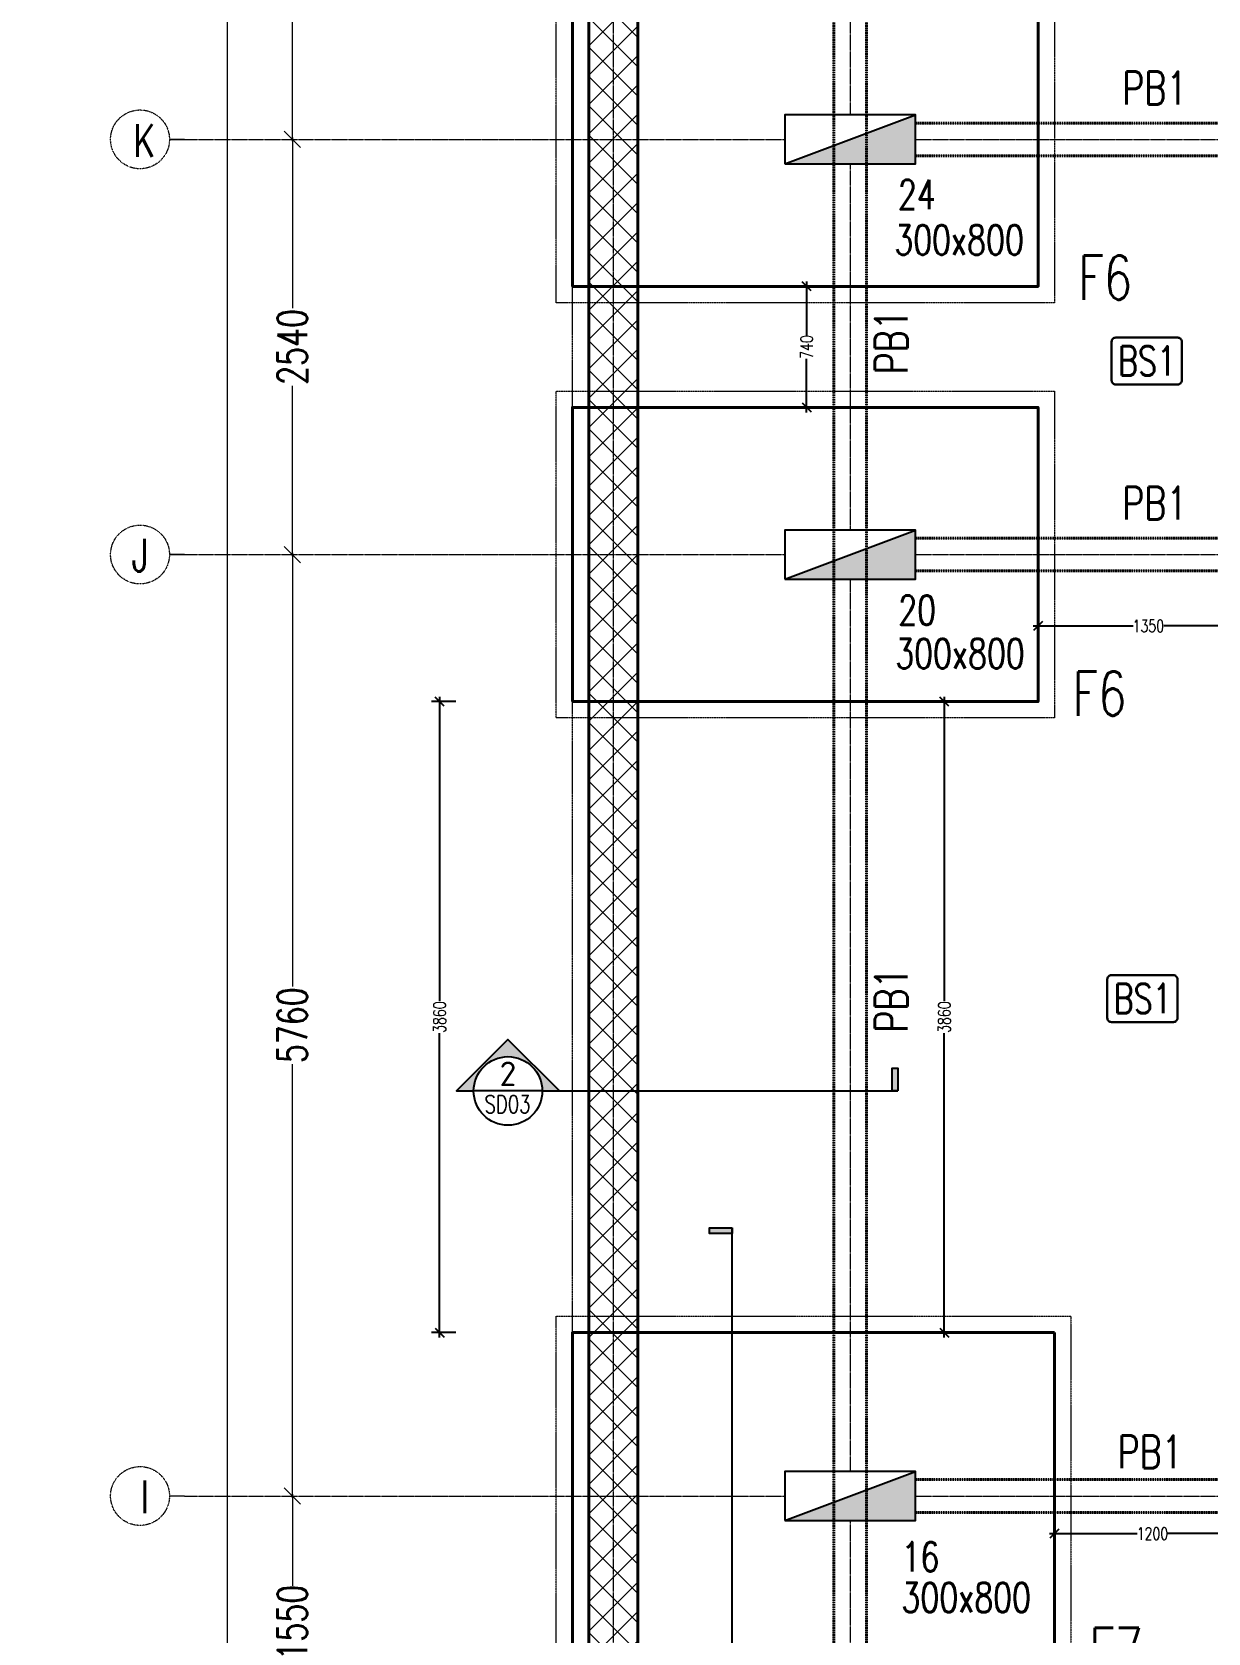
# Model space of a CAD drawing. Header units: millimetres. Extents: x -226110 to 125224, y -84 to 62581.
# Drawn here: x 5308 to 12505, y 17864 to 27659 of the extents above; entities that cross this region are included whole.
import ezdxf
from ezdxf.enums import TextEntityAlignment as Align

# ---------------------------------------------------------------- set-up
doc = ezdxf.new("R2010")
doc.units = ezdxf.units.MM
doc.set_wipeout_variables(frame=1)
for name, pattern in [('CENTER', [2, 1.25, -0.25, 0.25, -0.25]), ('CENTER2', [28.575, 19.05, -3.175, 3.175, -3.175]), ('DASHED2', [9.525, 6.35, -3.175]), ('DOT2', [0.125, 0, -0.125]), ('HIDDEN', [0.375, 0.25, -0.125]), ('HIDDEN2', [4.7625, 3.175, -1.5875])]:
    doc.linetypes.add(name, pattern=pattern)
for name, color, linetype, lineweight in [('Geo Col Size', 36, 'Continuous', 30), ('Geo GF11.12.23$0$Geo Col Hatch', 66, 'Continuous', 5), ('Geo GF11.12.23$0$Geo Column', 10, 'Continuous', 25), ('Geo-Beam 3', 9, 'HIDDEN2', 40), ('Geo-COLUMN-NO', 3, 'Continuous', 30), ('Geo-COLUMNS', 10, 'Continuous', 30), ('Geo-Dim  Sec & Plan', 250, 'Continuous', 25), ('Geo-DIM-GRID', 144, 'CENTER2', 13), ('Geo-Footing', 22, 'Continuous', 40), ('Geo-Footing inner L', 48, 'Continuous', 20), ('Geo-Footing Name', 7, 'Continuous', 30), ('Geo-Footing Pcc L', 251, 'HIDDEN', 13), ('Geo-GRID', 250, 'CENTER2', 13), ('Geo-Grid L', 250, 'CENTER', 13), ('Geo-RCC-PATT-RAMP', 8, 'Continuous', 13), ('Geo-Retaining-W-L', 126, 'Continuous', 40), ('Geo-Sec Sml', 7, 'Continuous', 25), ('Geo-TEXT-SLAB', 232, 'Continuous', 30)]:
    doc.layers.add(name, color=color, linetype=linetype, lineweight=lineweight)
doc.styles.add('Geo Txt Narr', font='simplex8.shx')
doc.styles.add('ISCOPEUR', font='isocpeur.ttf')
doc.styles.add('simplex', font='simplex.shx', dxfattribs={"width": 0.75})
doc.dimstyles.new('Geo1-30 Dim 100', dxfattribs={"dimtxt": 75, "dimasz": 55, "dimexe": 50, "dimexo": 0.2, "dimgap": 0.1, "dimtad": 0, "dimdec": 0, "dimdsep": 46, "dimtxsty": 'simplex', "dimblk": 'OBLIQUE', "dimcen": 5, "dimdle": 30, "dimclrd": 252, "dimclre": 252, "dimclrt": 34, "dimadec": 0, "dimazin": 0, "dimtfac": 1, "dimtdec": 0, "dimtmove": 0, "dimatfit": 3, "dimfxl": 100, "dimfxlon": 1, "dimlwd": -1, "dimlwe": -1, "dimarcsym": 0})
doc.dimstyles.new('Geo1-50 Dim 100 GRID', dxfattribs={"dimtxt": 125, "dimasz": 50, "dimexe": 0.11, "dimexo": 0.2, "dimgap": 0.1, "dimtad": 0, "dimdec": 0, "dimdsep": 46, "dimtxsty": 'simplex', "dimblk": 'ARCHTICK', "dimcen": 5, "dimdle": 11, "dimclrd": 8, "dimclre": 251, "dimclrt": 142, "dimadec": 0, "dimazin": 0, "dimtfac": 1, "dimtdec": 0, "dimtmove": 0, "dimatfit": 3, "dimldrblk": 'ARCHTICK', "dimfxl": 1, "dimlwd": 15, "dimlwe": 9, "dimarcsym": 0})

# ---------------------------------------------------------------- blocks, each defined once
blk = doc.blocks.new('*U1255')
at = {"layer": 'Geo Col Size', "style": 'simplex', "width": 0.75}
blk.add_attdef('300X800', (278.4, -468.6), '', height=180, dxfattribs=at)
blk.add_wipeout([(-400, 150), (400, 150), (400, -150), (-400, -150)]).dxf.layer = 'Geo GF11.12.23$0$Geo Column'
at = {"layer": 'Geo GF11.12.23$0$Geo Col Hatch'}
h = blk.add_hatch(color=256, dxfattribs=at)
h.dxf.hatch_style = 1
h.paths.add_polyline_path([(-400, -150), (400, -150), (400, 150)])
at = {"layer": 'Geo GF11.12.23$0$Geo Column'}
blk.add_line((-400, -150), (400, 150), dxfattribs=at)
blk.add_lwpolyline([(-400, -150), (400, -150), (400, 150), (-400, 150)], close=True, dxfattribs=at)
blk = doc.blocks.new('Geo GF11.12.23')
ref = blk.add_blockref('*U1255', (46433, 24543))
ref.add_attrib('300X800', '300x800', (46703.6, 23837.6), dxfattribs={"layer": 'Geo Col Size', "height": 180, "style": 'simplex', "width": 0.75})
ref = blk.add_blockref('*U1255', (46433, 22003))
ref.add_attrib('300X800', '300x800', (46709.2, 21306.8), dxfattribs={"layer": 'Geo Col Size', "height": 180, "style": 'simplex', "width": 0.75})
ref = blk.add_blockref('*U1255', (46433, 16243))
ref.add_attrib('300X800', '300x800', (46747.2, 15532.1), dxfattribs={"layer": 'Geo Col Size', "height": 180, "style": 'simplex', "width": 0.75})
at = {"layer": 'Geo-COLUMN-NO', "style": 'simplex', "width": 0.75}
for s, p in [('24', (46725.6, 24115.5)), ('20', (46727.7, 21573.2, -42.4)), ('16', (46748.1, 15781.2, -42.4))]:
    blk.add_text(s, height=180, dxfattribs=at).set_placement(p)
blk = doc.blocks.new('_Oblique')
at = {"color": 0, "linetype": 'ByBlock', "lineweight": -2}
blk.add_line((-0.5, -0.5), (0.5, 0.5), dxfattribs=at)
blk = doc.blocks.new('*D460')
at = {"layer": 'Geo-DIM-GRID', "color": 8, "linetype": 'Continuous', "lineweight": 15, "transparency": 16777216}
for p, q in [((-11533.5, 22311), (-11533.5, 19688)), ((-11533.5, 16589), (-11533.5, 19212))]:
    blk.add_line(p, q, dxfattribs=at)
at = {"layer": 'Geo-DIM-GRID', "color": 251, "lineweight": 9, "transparency": 16777216}
for p, q in [((-11533.3, 22300), (-11533.4, 22300)), ((-11533.3, 16600), (-11533.4, 16600))]:
    blk.add_line(p, q, dxfattribs=at)
at = {"layer": 'Geo-DIM-GRID', "color": 8, "lineweight": 15, "transparency": 16777216, "xscale": 100, "yscale": 100, "zscale": 100}
for p, rotation in [((-11533.5, 22300), 90), ((-11533.5, 16600), 270)]:
    blk.add_blockref('_Oblique', p, dxfattribs=dict(at, rotation=rotation))
at = {"layer": 'Geo-DIM-GRID', "color": 142, "transparency": 16777216, "insert": (-11533.5, 19450), "char_height": 180, "attachment_point": 5, "rotation": 90, "style": 'simplex'}
blk.add_mtext('5700', dxfattribs=at)
blk = doc.blocks.new('_ArchTick')
at = {"color": 0, "linetype": 'ByBlock', "const_width": 0.15}
blk.add_lwpolyline([(-0.5, -0.5), (0.5, 0.5)], dxfattribs=at)
blk = doc.blocks.new('*D461')
at = {"layer": 'Geo-DIM-GRID', "color": 8, "linetype": 'Continuous', "lineweight": 15, "transparency": 16777216}
for p, q in [((-11533.5, 16611), (-11533.5, 15568)), ((-11533.5, 14049.1), (-11533.5, 15092.1))]:
    blk.add_line(p, q, dxfattribs=at)
at = {"layer": 'Geo-DIM-GRID', "color": 251, "lineweight": 9, "transparency": 16777216}
for p, q in [((-11533.3, 16600), (-11533.4, 16600)), ((-11533.3, 14060.1), (-11533.4, 14060.1))]:
    blk.add_line(p, q, dxfattribs=at)
at = {"layer": 'Geo-DIM-GRID', "color": 8, "lineweight": 15, "transparency": 16777216, "xscale": 100, "yscale": 100, "zscale": 100}
for p, rotation in [((-11533.5, 16600), 90), ((-11533.5, 14060.1), 270)]:
    blk.add_blockref('_Oblique', p, dxfattribs=dict(at, rotation=rotation))
at = {"layer": 'Geo-DIM-GRID', "color": 142, "transparency": 16777216, "insert": (-11533.5, 15330), "char_height": 180, "attachment_point": 5, "rotation": 90, "style": 'simplex'}
blk.add_mtext('2540', dxfattribs=at)
blk = doc.blocks.new('*D462')
at = {"layer": 'Geo-DIM-GRID', "color": 8, "linetype": 'Continuous', "lineweight": 15, "transparency": 16777216}
for p, q in [((-11533.5, 14071.1), (-11533.5, 11418)), ((-11533.5, 8289), (-11533.5, 10942.1))]:
    blk.add_line(p, q, dxfattribs=at)
at = {"layer": 'Geo-DIM-GRID', "color": 251, "lineweight": 9, "transparency": 16777216}
for p, q in [((-11533.3, 14060.1), (-11533.4, 14060.1)), ((-11533.3, 8300), (-11533.4, 8300))]:
    blk.add_line(p, q, dxfattribs=at)
at = {"layer": 'Geo-DIM-GRID', "color": 8, "lineweight": 15, "transparency": 16777216, "xscale": 100, "yscale": 100, "zscale": 100}
for p, rotation in [((-11533.5, 14060.1), 90), ((-11533.5, 8300), 270)]:
    blk.add_blockref('_Oblique', p, dxfattribs=dict(at, rotation=rotation))
at = {"layer": 'Geo-DIM-GRID', "color": 142, "transparency": 16777216, "insert": (-11533.5, 11180), "char_height": 180, "attachment_point": 5, "rotation": 90, "style": 'simplex'}
blk.add_mtext('5760', dxfattribs=at)
blk = doc.blocks.new('*D463')
at = {"layer": 'Geo-DIM-GRID', "color": 8, "linetype": 'Continuous', "lineweight": 15, "transparency": 16777216}
for p, q in [((-11533.5, 8311), (-11533.5, 7750.1)), ((-11533.5, 6739), (-11533.5, 7299.9))]:
    blk.add_line(p, q, dxfattribs=at)
at = {"layer": 'Geo-DIM-GRID', "color": 251, "lineweight": 9, "transparency": 16777216}
for p, q in [((-11533.3, 8300), (-11533.4, 8300)), ((-11533.3, 6750), (-11533.4, 6750))]:
    blk.add_line(p, q, dxfattribs=at)
at = {"layer": 'Geo-DIM-GRID', "color": 8, "lineweight": 15, "transparency": 16777216, "xscale": 100, "yscale": 100, "zscale": 100}
for p, rotation in [((-11533.5, 8300), 90), ((-11533.5, 6750), 270)]:
    blk.add_blockref('_Oblique', p, dxfattribs=dict(at, rotation=rotation))
at = {"layer": 'Geo-DIM-GRID', "color": 142, "transparency": 16777216, "insert": (-11533.5, 7525), "char_height": 180, "attachment_point": 5, "rotation": 90, "style": 'simplex'}
blk.add_mtext('1550', dxfattribs=at)
blk = doc.blocks.new('*D472')
at = {"layer": 'Geo-DIM-GRID', "color": 251, "lineweight": 9, "transparency": 16777216}
for p, q in [((-11931.3, 49339.8), (-11931.2, 49339.8)), ((-11930.9, -5650), (-11931, -5650))]:
    blk.add_line(p, q, dxfattribs=at)
at = {"layer": 'Geo-DIM-GRID', "color": 8, "linetype": 'Continuous', "lineweight": 15, "transparency": 16777216}
for p, q in [((-11931.1, 49350.8), (-11931.1, 23617)), ((-11931.1, -5661), (-11931.1, 23012.5))]:
    blk.add_line(p, q, dxfattribs=at)
at = {"layer": 'Geo-DIM-GRID', "color": 8, "lineweight": 15, "transparency": 16777216, "xscale": 100, "yscale": 100, "zscale": 100}
for p, rotation in [((-11931.1, 49339.8), 90), ((-11931.1, -5650), 270)]:
    blk.add_blockref('_Oblique', p, dxfattribs=dict(at, rotation=rotation))
at = {"layer": 'Geo-DIM-GRID', "color": 142, "transparency": 16777216, "insert": (-11931.1, 23314.7), "char_height": 180, "attachment_point": 5, "rotation": 90, "style": 'simplex'}
blk.add_mtext('54990', dxfattribs=at)
blk = doc.blocks.new('*U617')
at = {"layer": 'Geo-Sec Sml', "ltscale": 0.1}
for points in [[(10.5, 7, -0.414214), (17.5, 0), (21, 0), (10.5, 10.5), (0, 0), (3.5, 0, -0.414214)], [(90.05, 4.67), (88.88, 4.67), (88.88, 0), (90.05, 0)]]:
    blk.add_hatch(color=162, dxfattribs=at).paths.add_polyline_path(points)
at = {"color": 8}
blk.add_line((17.5, 0), (90.05, 0), dxfattribs=at)
blk.add_lwpolyline([(17.5, 0), (3.5, 0)], dxfattribs=at)
blk.add_circle((10.5, 0), 7, dxfattribs=at)
at = {"layer": 'Geo-Sec Sml'}
blk.add_lwpolyline([(17.5, 0), (21, 0), (10.5, 10.5), (0, 0), (3.5, 0)], dxfattribs=at)
blk.add_lwpolyline([(90.05, 0), (88.88, 0), (88.88, 4.67), (90.05, 4.67)], close=True, dxfattribs=at)
at = {"layer": 'Geo-Sec Sml', "lineweight": 18, "ltscale": 0.1, "style": 'ISCOPEUR'}
blk.add_attdef('00', text='', height=3, dxfattribs=at).set_placement((10.5, 3.5), align=Align.MIDDLE)
at = {"layer": 'Geo-Sec Sml', "color": 1, "style": 'Geo Txt Narr'}
blk.add_attdef('00', text='', height=2.5, dxfattribs=at).set_placement((10.5, -2.33), align=Align.MIDDLE)
blk = doc.blocks.new('*U687')
at = {"layer": 'Geo-Footing'}
blk.add_lwpolyline([(1250, 1000), (1250, -1000), (-1700, -1000), (-1700, 1000)], close=True, dxfattribs=at)
at = {"layer": 'Geo-Footing inner L', "linetype": 'DOT2', "ltscale": 2}
blk.add_lwpolyline([(-400, 150), (400, 150), (400, -150), (-400, -150)], close=True, dxfattribs=at)
at = {"layer": 'Geo-Footing Pcc L', "linetype": 'DASHED2', "lineweight": 20, "ltscale": 0.3}
blk.add_lwpolyline([(1350, 1100), (1350, -1100), (-1800, -1100), (-1800, 1100)], close=True, dxfattribs=at)
at = {"layer": 'Geo-Footing Name', "style": 'simplex', "width": 0.75}
blk.add_attdef('F7', (1165, -1535), '', height=270, dxfattribs=at)
blk = doc.blocks.new('*U681')
at = {"layer": 'Geo-Footing'}
blk.add_lwpolyline([(-1700, -900), (-1700, 900), (1150, 900), (1150, -900)], close=True, dxfattribs=at)
at = {"layer": 'Geo-Footing inner L', "linetype": 'DOT2', "ltscale": 2}
blk.add_lwpolyline([(-400, -150), (400, -150), (400, 150), (-400, 150)], close=True, dxfattribs=at)
at = {"layer": 'Geo-Footing Pcc L', "linetype": 'DASHED2', "lineweight": 20, "ltscale": 0.3}
blk.add_lwpolyline([(-1800, -1000), (-1800, 1000), (1250, 1000), (1250, -1000)], close=True, dxfattribs=at)
at = {"layer": 'Geo-Footing Name', "style": 'simplex', "width": 0.75}
blk.add_attdef('F6', (1045, -1485), '', height=270, dxfattribs=at)
blk = doc.blocks.new('*U604')
at = {"layer": 'Geo-Sec Sml', "ltscale": 0.1}
for points in [[(5.83, 285.8), (5.83, 284.63), (10.5, 284.63), (10.5, 285.8)], [(3.5, 0, -0.414214), (10.5, 7), (10.5, 10.5), (0, 0), (10.5, -10.5), (10.5, -7, -0.414214)]]:
    blk.add_hatch(color=162, dxfattribs=at).paths.add_polyline_path(points)
at = {"color": 8}
blk.add_line((10.5, 7), (10.5, 285.8), dxfattribs=at)
blk.add_lwpolyline([(17.5, 0), (3.5, 0)], dxfattribs=at)
blk.add_circle((10.5, 0), 7, dxfattribs=at)
at = {"layer": 'Geo-Sec Sml'}
blk.add_lwpolyline([(10.5, 285.8), (10.5, 284.63), (5.83, 284.63), (5.83, 285.8)], close=True, dxfattribs=at)
blk.add_lwpolyline([(10.5, 7), (10.5, 10.5), (0, 0), (10.5, -10.5), (10.5, -7)], dxfattribs=at)
at = {"layer": 'Geo-Sec Sml', "lineweight": 18, "ltscale": 0.1, "style": 'ISCOPEUR'}
blk.add_attdef('00', text='', height=3, dxfattribs=at).set_placement((10.5, 3.5), align=Align.MIDDLE)
at = {"layer": 'Geo-Sec Sml', "color": 1, "style": 'Geo Txt Narr'}
blk.add_attdef('00', text='', height=2.5, dxfattribs=at).set_placement((10.5, -2.33), align=Align.MIDDLE)
blk = doc.blocks.new('A$C20a6246b1')
at = {"layer": 'Geo-RCC-PATT-RAMP'}
h = blk.add_hatch(dxfattribs=at)
h.set_pattern_fill('ANSI37', color=256, scale=40)
edge = h.paths.add_edge_path()
edge.add_line((10909.6, 11849.5), (10909.6, 8599.5))
edge.add_line((10909.6, 8599.5), (11109.5, 8599.5))
edge.add_line((11109.5, 8599.5), (11109.5, 1999.5))
edge.add_line((11109.5, 1999.5), (12009.5, 1999.5))
edge.add_line((12009.5, 1999.5), (12009.5, -800.5))
edge.add_line((12009.5, -800.5), (-2810.5, -800.5))
edge.add_line((-2810.5, -800.5), (-2810.5, 45749.5))
edge.add_line((-2810.5, 45749.5), (-1510.5, 45749.5))
edge.add_line((-1510.5, 45749.5), (-1510.5, 51339.5))
edge.add_line((-1510.5, 51339.5), (2439.5, 51339.5))
edge.add_arc((4876.8, 51453.3), 2439.9, 93.09999, 182.67342, ccw=False)
edge.add_line((4744.8, 53889.7), (12205.4, 53889.5))
edge.add_arc((11922.2, 48006.6), 5889.8, 54.59966, 87.24425, ccw=False)
edge.add_line((15334.1, 52807.5), (15912.2, 52338.8))
edge.add_arc((11852, 47931.9), 5992.2, 10.07153, 47.3451, ccw=False)
edge.add_arc((17259.5, 48892.3), 500, 0, 10.07153, ccw=False)
edge.add_line((17759.5, 48892.3), (17759.5, -1000.6))
edge.add_line((17759.5, -1000.6), (18059.5, -1000.6))
edge.add_line((18059.5, -1000.6), (18059.5, 48874.5))
edge.add_arc((17059.5, 48874.5), 1000, 0, 10.26058)
edge.add_arc((11852, 47931.9), 6292.2, 10.26058, 47.43257)
edge.add_line((16108.4, 52565.9), (15515.7, 53046.4))
edge.add_arc((11922.2, 48006.6), 6189.8, 54.51055, 87.31184)
edge.add_line((12212.5, 54189.5), (4756.4, 54189.7))
edge.add_arc((4875.2, 51454), 2738.3, 92.48497, 176.11415)
edge.add_line((2143.2, 51639.5), (-1810.5, 51639.5))
edge.add_line((-1810.5, 51639.5), (-1810.5, 46049.5))
edge.add_line((-1810.5, 46049.5), (-3110.5, 46049.5))
edge.add_line((-3110.5, 46049.5), (-3110.5, -1100.5))
edge.add_line((-3110.5, -1100.5), (12309.5, -1100.5))
edge.add_line((12309.5, -1100.5), (12309.5, 2299.5))
edge.add_line((12309.5, 2299.5), (11409.5, 2299.5))
edge.add_line((11409.5, 2299.5), (11409.5, 8899.5))
edge.add_line((11409.5, 8899.5), (11209.6, 8899.5))
edge.add_line((11209.6, 8899.5), (11209.6, 11549.5))
edge.add_line((11209.6, 11549.5), (12309.5, 11549.5))
edge.add_line((12309.5, 11549.5), (12309.5, 49039.5))
edge.add_line((12309.5, 49039.5), (7389.5, 49039.5))
edge.add_line((7389.5, 49039.5), (7389.5, 48739.5))
edge.add_line((7389.5, 48739.5), (12009.5, 48739.5))
edge.add_line((12009.5, 48739.5), (12009.5, 11849.5))
edge.add_line((12009.5, 11849.5), (10909.6, 11849.5))
at = {"layer": 'Geo-Retaining-W-L'}
for points in [[(-3110.5, 46049.5), (-3110.5, -1100.5), (12309.5, -1100.5), (12309.5, 2299.5), (11409.5, 2299.5), (11409.5, 8899.5), (11209.6, 8899.5), (11209.6, 11549.5), (12309.5, 11549.5), (12309.5, 49039.5)], [(12009.5, 48739.5), (12009.5, 11849.5), (10909.6, 11849.5), (10909.6, 8599.5), (11109.5, 8599.5), (11109.5, 1999.5), (12009.5, 1999.5), (12009.5, -800.5), (-2810.5, -800.5), (-2810.5, 45749.5)]]:
    blk.add_lwpolyline(points, dxfattribs=at)
blk = doc.blocks.new('*D1229')
at = {"layer": 'Geo-Dim  Sec & Plan', "color": 252, "transparency": 16777216}
for p, q in [((11465.1, 24124.9), (11465.1, 23974.9)), ((12815.1, 24124.9), (12815.1, 23974.9))]:
    blk.add_line(p, q, dxfattribs=at)
at = {"layer": 'Geo-Dim  Sec & Plan', "color": 252, "linetype": 'Continuous', "transparency": 16777216}
for p, q in [((11435.1, 24024.9), (12046.3, 24024.9)), ((12845.1, 24024.9), (12234, 24024.9))]:
    blk.add_line(p, q, dxfattribs=at)
at = {"layer": 'Geo-Dim  Sec & Plan', "color": 252, "transparency": 16777216, "xscale": 55, "yscale": 55, "zscale": 55, "rotation": 180}
blk.add_blockref('_Oblique', (11465.1, 24024.9), dxfattribs=at)
at = {"layer": 'Geo-Dim  Sec & Plan', "color": 252, "transparency": 16777216, "xscale": 55, "yscale": 55, "zscale": 55}
blk.add_blockref('_Oblique', (12815.1, 24024.9), dxfattribs=at)
at = {"layer": 'Geo-Dim  Sec & Plan', "color": 34, "transparency": 16777216, "insert": (12140.1, 24024.9), "char_height": 75, "attachment_point": 5, "style": 'simplex'}
blk.add_mtext('1350', dxfattribs=at)
blk = doc.blocks.new('*D1231')
at = {"layer": 'Geo-Dim  Sec & Plan', "color": 252, "transparency": 16777216}
for p, q in [((7902.4, 23561.7), (7752.4, 23561.7)), ((7902.4, 19701.7), (7752.4, 19701.7))]:
    blk.add_line(p, q, dxfattribs=at)
at = {"layer": 'Geo-Dim  Sec & Plan', "color": 252, "linetype": 'Continuous', "transparency": 16777216}
for p, q in [((7802.4, 23591.7), (7802.4, 21730.9)), ((7802.4, 19671.7), (7802.4, 21532.5))]:
    blk.add_line(p, q, dxfattribs=at)
at = {"layer": 'Geo-Dim  Sec & Plan', "color": 252, "transparency": 16777216, "xscale": 55, "yscale": 55, "zscale": 55}
for p, rotation in [((7802.4, 23561.7), 90), ((7802.4, 19701.7), 270)]:
    blk.add_blockref('_Oblique', p, dxfattribs=dict(at, rotation=rotation))
at = {"layer": 'Geo-Dim  Sec & Plan', "color": 34, "transparency": 16777216, "insert": (7802.4, 21631.7), "char_height": 75, "attachment_point": 5, "rotation": 90, "style": 'simplex'}
blk.add_mtext('3860', dxfattribs=at)
blk = doc.blocks.new('*D1235')
at = {"layer": 'Geo-Dim  Sec & Plan', "color": 252, "transparency": 16777216}
for p, q in [((10791.2, 23561.7), (10941.2, 23561.7)), ((10791.2, 19701.7), (10941.2, 19701.7))]:
    blk.add_line(p, q, dxfattribs=at)
at = {"layer": 'Geo-Dim  Sec & Plan', "color": 252, "linetype": 'Continuous', "transparency": 16777216}
for p, q in [((10891.2, 23591.7), (10891.2, 21730.9)), ((10891.2, 19671.7), (10891.2, 21532.5))]:
    blk.add_line(p, q, dxfattribs=at)
at = {"layer": 'Geo-Dim  Sec & Plan', "color": 252, "transparency": 16777216, "xscale": 55, "yscale": 55, "zscale": 55}
for p, rotation in [((10891.2, 23561.7), 90), ((10891.2, 19701.7), 270)]:
    blk.add_blockref('_Oblique', p, dxfattribs=dict(at, rotation=rotation))
at = {"layer": 'Geo-Dim  Sec & Plan', "color": 34, "transparency": 16777216, "insert": (10891.2, 21631.7), "char_height": 75, "attachment_point": 5, "rotation": 90, "style": 'simplex'}
blk.add_mtext('3860', dxfattribs=at)
blk = doc.blocks.new('*D1241')
at = {"layer": 'Geo-Dim  Sec & Plan', "color": 252, "transparency": 16777216}
for p, q in [((10148.5, 26101.7), (9998.5, 26101.7)), ((10148.5, 25361.7), (9998.5, 25361.7))]:
    blk.add_line(p, q, dxfattribs=at)
at = {"layer": 'Geo-Dim  Sec & Plan', "color": 252, "linetype": 'Continuous', "transparency": 16777216}
for p, q in [((10048.5, 26131.7), (10048.5, 25804.1)), ((10048.5, 25331.7), (10048.5, 25659.3))]:
    blk.add_line(p, q, dxfattribs=at)
at = {"layer": 'Geo-Dim  Sec & Plan', "color": 252, "transparency": 16777216, "xscale": 55, "yscale": 55, "zscale": 55}
for p, rotation in [((10048.5, 26101.7), 90), ((10048.5, 25361.7), 270)]:
    blk.add_blockref('_Oblique', p, dxfattribs=dict(at, rotation=rotation))
at = {"layer": 'Geo-Dim  Sec & Plan', "color": 34, "transparency": 16777216, "insert": (10048.5, 25731.7), "char_height": 75, "attachment_point": 5, "rotation": 90, "style": 'simplex'}
blk.add_mtext('740', dxfattribs=at)
blk = doc.blocks.new('*D1264')
at = {"layer": 'Geo-Dim  Sec & Plan', "color": 252, "transparency": 16777216}
for p, q in [((11565.1, 18571.9), (11565.1, 18421.9)), ((12765.1, 18571.9), (12765.1, 18421.9))]:
    blk.add_line(p, q, dxfattribs=at)
at = {"layer": 'Geo-Dim  Sec & Plan', "color": 252, "linetype": 'Continuous', "transparency": 16777216}
for p, q in [((11535.1, 18471.9), (12071.3, 18471.9)), ((12795.1, 18471.9), (12259, 18471.9))]:
    blk.add_line(p, q, dxfattribs=at)
at = {"layer": 'Geo-Dim  Sec & Plan', "color": 252, "transparency": 16777216, "xscale": 55, "yscale": 55, "zscale": 55, "rotation": 180}
blk.add_blockref('_Oblique', (11565.1, 18471.9), dxfattribs=at)
at = {"layer": 'Geo-Dim  Sec & Plan', "color": 252, "transparency": 16777216, "xscale": 55, "yscale": 55, "zscale": 55}
blk.add_blockref('_Oblique', (12765.1, 18471.9), dxfattribs=at)
at = {"layer": 'Geo-Dim  Sec & Plan', "color": 34, "transparency": 16777216, "insert": (12165.1, 18471.9), "char_height": 75, "attachment_point": 5, "style": 'simplex'}
blk.add_mtext('1200', dxfattribs=at)
blk = doc.blocks.new('*D1383')
at = {"layer": 'Geo-Dim  Sec & Plan', "color": 252, "linetype": 'Continuous', "transparency": 16777216}
for p, q in [((14085.1, 38822.8), (16315.9, 38822.8)), ((18745.1, 38822.8), (16514.3, 38822.8)), ((-61247.8, 35131.7), (-61247.8, 19977.7)), ((-61247.8, 4571.7), (-61247.8, 19725.7))]:
    blk.add_line(p, q, dxfattribs=at)
at = {"layer": 'Geo-Dim  Sec & Plan', "color": 252, "transparency": 16777216}
for p, q in [((14115.1, 38869.2), (14115.1, 38772.8)), ((18715.1, 38869.2), (18715.1, 38772.8)), ((-61147.8, 35101.7), (-61297.8, 35101.7)), ((-61147.8, 4601.7), (-61297.8, 4601.7))]:
    blk.add_line(p, q, dxfattribs=at)
at = {"layer": 'Geo-Dim  Sec & Plan', "color": 252, "transparency": 16777216, "xscale": 55, "yscale": 55, "zscale": 55}
for p, rotation in [((14115.1, 38822.8), 180), ((-61247.8, 35101.7), 90), ((-61247.8, 4601.7), 270)]:
    blk.add_blockref('_Oblique', p, dxfattribs=dict(at, rotation=rotation))
blk.add_blockref('_Oblique', (18715.1, 38822.8), dxfattribs=at)
at = {"layer": 'Geo-Dim  Sec & Plan', "color": 34, "transparency": 16777216, "insert": (16415.1, 38822.8), "char_height": 75, "attachment_point": 5, "style": 'simplex'}
blk.add_mtext('4600', dxfattribs=at)
at = {"layer": 'Geo-Dim  Sec & Plan', "color": 34, "transparency": 16777216, "insert": (-61247.8, 19851.7), "char_height": 75, "attachment_point": 5, "rotation": 90, "style": 'simplex'}
blk.add_mtext('30500', dxfattribs=at)
blk = doc.blocks.new('GRID')
at = {"layer": 'Geo-Grid L', "ltscale": 3}
for p, q in [((-9570, 51726.6), (-9570, -6705.1)), ((-8120, 51726.6), (-8120, -6705.1)), ((-12192.8, 16600), (13410.8, 16600)), ((-12192.8, 14060.1), (13410.8, 14060.1)), ((-12192.8, 8300), (13410.8, 8300))]:
    blk.add_line(p, q, dxfattribs=at)
at = {"layer": 'Geo-Grid L', "color": 1, "const_width": 10}
for points in [[(-12285.7, 16600), (-12192.8, 16600)], [(-12285.7, 14060.1), (-12192.8, 14060.1)], [(-12285.7, 8300), (-12192.8, 8300)]]:
    blk.add_lwpolyline(points, dxfattribs=at)
at = {"layer": 'Geo-Grid L', "color": 2}
for centre in [(-12465.7, 16600), (-12465.7, 14060.1), (-12465.7, 8300)]:
    blk.add_circle(centre, 180, dxfattribs=at).dxf.unprotected_set("ltscale", 0)
at = {"layer": 'Geo-Grid L', "color": 7, "style": 'simplex', "width": 0.75}
for s, p in [('K', (-12507.6, 16492.6)), ('J', (-12516.1, 13956.1)), ('I', (-12462.6, 8194.8))]:
    blk.add_text(s, height=200, dxfattribs=at).set_placement(p)
at = {"layer": 'Geo-DIM-GRID'}
dim = blk.add_linear_dim(base=(-11931.1, -5650), p1=(-11931.1, 49339.8), p2=(-11931.1, -5650), angle=90, dimstyle='Geo1-50 Dim 100 GRID', override={"dimtxt": 180, "dimasz": 100, "dimblk1": 'Oblique', "dimblk2": 'Oblique', "dimsah": 1}, dxfattribs=at)
dim.commit()
dim.dimension.update_dxf_attribs({"geometry": '*D472', "text_midpoint": (-11931.1, 23314.7), "dimtype": 128})
for base, p1, p2, picture, middle in [((-11533.5, 16600), (-11533.5, 22300), (-11533.5, 16600), '*D460', (-11533.5, 19450)), ((-11533.5, 14060.1), (-11533.5, 16600), (-11533.5, 14060.1), '*D461', (-11533.5, 15330)), ((-11533.5, 8300), (-11533.5, 14060.1), (-11533.5, 8300), '*D462', (-11533.5, 11180)), ((-11533.5, 6750), (-11533.5, 8300), (-11533.5, 6750), '*D463', (-11533.5, 7525))]:
    dim = blk.add_linear_dim(base=base, p1=p1, p2=p2, angle=90, dimstyle='Geo1-50 Dim 100 GRID', override={"dimtxt": 180, "dimasz": 100, "dimblk1": 'Oblique', "dimblk2": 'Oblique', "dimsah": 1}, dxfattribs=at)
    dim.commit()
    dim.dimension.update_dxf_attribs({"geometry": picture, "text_midpoint": middle})

msp = doc.modelspace()

# ---------------------------------------------------------------- linework, layer by layer
at = {"layer": 'Geo-Footing Pcc L', "linetype": 'DASHED2', "lineweight": 20, "ltscale": 0.3}
for points in [[(8615.1, 25361.7), (8615.1, 26101.7)], [(8615.1, 19701.7), (8615.1, 23561.7)]]:
    msp.add_lwpolyline(points, dxfattribs=at)

# ---------------------------------------------------------------- block references
ref = msp.add_blockref('*U681', (10315.1, 27001.7))
ref.add_attrib('F6', 'F6', (11711.4, 26020.5), dxfattribs={"layer": 'Geo-Footing Name', "height": 270, "style": 'simplex', "width": 0.75})
ref = msp.add_blockref('*U681', (10315.1, 24461.7))
ref.add_attrib('F6', 'F6', (11676.1, 23475.9), dxfattribs={"layer": 'Geo-Footing Name', "height": 270, "style": 'simplex', "width": 0.75})
at = {"layer": 'Geo-GRID'}
msp.add_blockref('GRID', (18435.1, 10401.7), dxfattribs=at)
at = {"layer": 'Geo-Retaining-W-L'}
msp.add_blockref('A$C20a6246b1', (11825.6, 5702.2), dxfattribs=at)

# ---------------------------------------------------------------- next in the draw order: block references
at = {"layer": 'Geo-COLUMNS'}
msp.add_blockref('Geo GF11.12.23', (-36117.9, 2458.7), dxfattribs=at)

# ---------------------------------------------------------------- next in the draw order: linework, layer by layer
at = {"layer": 'Geo-Beam 3', "ltscale": 0.5}
for p, q in [((10215.1, 7901.7), (10215.1, 42311.7)), ((10415.1, 7901.7), (10415.1, 42311.7)), ((10715.1, 27101.7), (22135.1, 27101.7)), ((10715.1, 26901.7), (22135.1, 26901.7)), ((10715.1, 24561.7), (22135.1, 24561.7)), ((10715.1, 24361.7), (22135.1, 24361.7)), ((10715.1, 18801.7), (21911, 18801.7)), ((10715.1, 18601.7), (21911, 18601.7))]:
    msp.add_line(p, q, dxfattribs=at)
at = {"layer": 'Geo-TEXT-SLAB', "linetype": 'Continuous'}
for points in [[(11940.5, 25788.9), (12320.2, 25788.9, -0.414214), (12345.2, 25763.9), (12345.2, 25527.3, -0.414214), (12320.2, 25502.3), (11940.5, 25502.3, -0.414214), (11915.5, 25527.3), (11915.5, 25763.9, -0.414214)], [(11914, 21888), (12293.7, 21888, -0.414214), (12318.7, 21863), (12318.7, 21626.4, -0.414214), (12293.7, 21601.4), (11914, 21601.4, -0.414214), (11889, 21626.4), (11889, 21863, -0.414214)]]:
    msp.add_lwpolyline(points, format="xyb", close=True, dxfattribs=at)

# ---------------------------------------------------------------- next in the draw order: block references
ref = msp.add_blockref('*U687', (10315.1, 18701.7))
ref.add_attrib('F7', 'F7', (11777.3, 17624.3), dxfattribs={"layer": 'Geo-Footing Name', "height": 270, "style": 'simplex', "width": 0.75})
at = {"layer": 'Geo-Sec Sml'}
ref = msp.add_blockref('*U617', (7906.2, 21179.7), dxfattribs=dict(at, xscale=30, yscale=30, zscale=30))
ref.add_attrib('00', 'SD03', dxfattribs={"color": 1, "height": 108, "style": 'Geo Txt Narr', "width": 0.75}).set_placement((8218.3, 21098.9), align=Align.MIDDLE)
ref.add_attrib('00', '2', dxfattribs={"lineweight": 18, "ltscale": 0.1, "height": 150, "style": 'ISCOPEUR'}).set_placement((8221.2, 21284.7), align=Align.MIDDLE)
ref = msp.add_blockref('*U604', (9279, 11768.2), dxfattribs=dict(at, xscale=30, yscale=30, zscale=30))
ref.add_attrib('00', 'SD03', dxfattribs={"color": 1, "height": 108, "style": 'Geo Txt Narr', "width": 0.75}).set_placement((9591.1, 11687.5), align=Align.MIDDLE)
ref.add_attrib('00', '3', dxfattribs={"lineweight": 18, "ltscale": 0.1, "height": 150, "style": 'ISCOPEUR'}).set_placement((9594, 11873.2), align=Align.MIDDLE)

# ---------------------------------------------------------------- next in the draw order: texts
at = {"layer": 'Geo-Beam 3', "ltscale": 0.5, "style": 'simplex', "width": 0.75}
for p in [(11980.6, 27216.1), (11980.6, 24676.1), (11951.7, 18871.8)]:
    msp.add_text('PB1', height=200, dxfattribs=at).set_placement(p)
for p in [(10666.4, 25563.6), (10666.4, 21536.8)]:
    msp.add_text('PB1', height=200, rotation=90, dxfattribs=at).set_placement(p)
at = {"layer": 'Geo-TEXT-SLAB', "color": 7, "linetype": 'Continuous', "style": 'simplex', "width": 0.75}
for p in [(12132.1, 25556.3), (12105.6, 21655.4)]:
    msp.add_text('BS1', height=180, dxfattribs=at).set_placement(p, align=Align.CENTER)

# ---------------------------------------------------------------- next in the draw order: dimensions: what is measured, and where the dimension line sits
at = {"layer": 'Geo-Dim  Sec & Plan'}
for base, p1, p2, picture, middle in [((-61247.8, 35101.7), (-51908.8, 4601.7), (-51908.8, 35101.7), '*D1383', (-61247.8, 19851.7)), ((10048.5, 26101.7), (10315.1, 25361.7), (10315.1, 26101.7), '*D1241', (10048.5, 25731.7)), ((7802.4, 23561.7), (10315.1, 19701.7), (10315.1, 23561.7), '*D1231', (7802.4, 21631.7)), ((10891.2, 23561.7), (10315.1, 19701.7), (10315.1, 23561.7), '*D1235', (10891.2, 21631.7))]:
    dim = msp.add_linear_dim(base=base, p1=p1, p2=p2, angle=90, dimstyle='Geo1-30 Dim 100', dxfattribs=at)
    dim.commit()
    dim.dimension.update_dxf_attribs({"geometry": picture, "text_midpoint": middle})
for base, p1, p2, picture, middle in [((12815.1, 24024.9), (11465.1, 24461.7), (12815.1, 24461.7), '*D1229', (12140.1, 24024.9)), ((12765.1, 18471.9), (11565.1, 18701.7), (12765.1, 18701.7), '*D1264', (12165.1, 18471.9))]:
    dim = msp.add_linear_dim(base=base, p1=p1, p2=p2, dimstyle='Geo1-30 Dim 100', dxfattribs=at)
    dim.commit()
    dim.dimension.update_dxf_attribs({"geometry": picture, "text_midpoint": middle})

doc.saveas('drawing.dxf')
